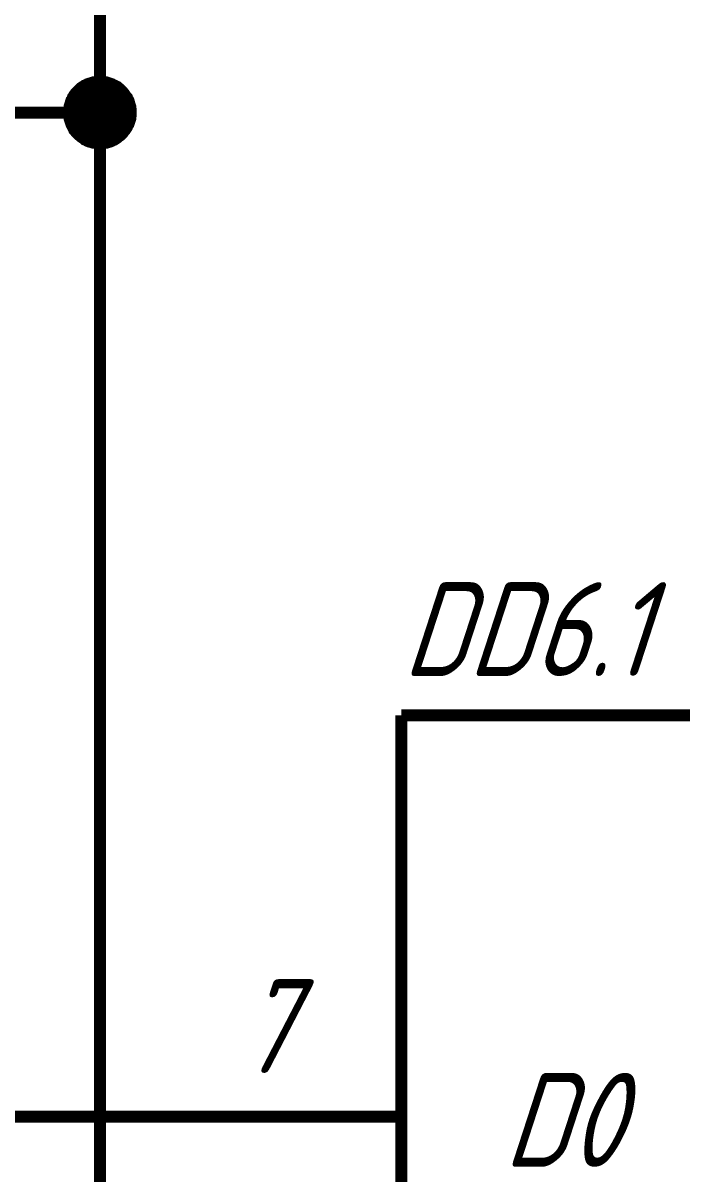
# Model space of a CAD drawing. Header units: millimetres. Extents: x 0 to 420, y 0 to 297.
# Drawn here: x 293.08 to 309.48, y 203.57 to 232.22 of the extents above; entities that cross this region are included whole.
import ezdxf

# ---------------------------------------------------------------- set-up
doc = ezdxf.new("R2010")
doc.units = ezdxf.units.MM
doc.layers.add('Sheet', color=255, linetype='Continuous')
doc.styles.add('GOST', font='', dxfattribs={"oblique": 18})
doc.styles.get('GOST').set_extended_font_data('GOST type A')

msp = doc.modelspace()

# ---------------------------------------------------------------- linework, layer by layer
at = {"layer": 'Sheet'}
for points, const_width in [([(229.996, 214.99), (229.996, 229.993), (294.993, 229.993), (294.993, 247.5)], 0.3), ([(294.229, 229.993), (294.229, 230.038), (294.229, 230.072), (294.24, 230.105), (294.24, 230.15), (294.251, 230.184), (294.263, 230.218), (294.274, 230.263), (294.285, 230.296), (294.308, 230.33), (294.319, 230.364), (294.341, 230.386), (294.353, 230.42), (294.375, 230.453), (294.397, 230.476), (294.431, 230.51), (294.454, 230.532), (294.476, 230.555), (294.51, 230.588), (294.532, 230.611), (294.566, 230.633), (294.6, 230.644), (294.622, 230.667), (294.656, 230.678), (294.689, 230.701), (294.723, 230.712), (294.768, 230.723), (294.802, 230.734), (294.835, 230.745), (294.88, 230.745), (294.914, 230.757), (294.948, 230.757), (294.993, 230.757)], 0.3), ([(294.229, 229.993), (294.229, 230.038), (294.229, 230.072), (294.24, 230.105), (294.24, 230.15), (294.251, 230.184), (294.263, 230.218), (294.274, 230.263), (294.285, 230.296), (294.308, 230.33), (294.319, 230.364), (294.341, 230.386), (294.353, 230.42), (294.375, 230.453), (294.397, 230.476), (294.431, 230.51), (294.454, 230.532), (294.476, 230.555), (294.51, 230.588), (294.532, 230.611), (294.566, 230.633), (294.6, 230.644), (294.622, 230.667), (294.656, 230.678), (294.689, 230.701), (294.723, 230.712), (294.768, 230.723), (294.802, 230.734), (294.835, 230.745), (294.88, 230.745), (294.914, 230.757), (294.948, 230.757), (294.993, 230.757)], 0.3), ([(294.229, 229.993), (294.229, 230.038), (294.229, 230.072), (294.24, 230.105), (294.24, 230.15), (294.251, 230.184), (294.263, 230.218), (294.274, 230.263), (294.285, 230.296), (294.308, 230.33), (294.319, 230.364), (294.341, 230.386), (294.353, 230.42), (294.375, 230.453), (294.397, 230.476), (294.431, 230.51), (294.454, 230.532), (294.476, 230.555), (294.51, 230.588), (294.532, 230.611), (294.566, 230.633), (294.6, 230.644), (294.622, 230.667), (294.656, 230.678), (294.689, 230.701), (294.723, 230.712), (294.768, 230.723), (294.802, 230.734), (294.835, 230.745), (294.88, 230.745), (294.914, 230.757), (294.948, 230.757), (294.993, 230.757)], 0.3), ([(294.229, 229.993), (294.229, 230.038), (294.229, 230.072), (294.24, 230.105), (294.24, 230.15), (294.251, 230.184), (294.263, 230.218), (294.274, 230.263), (294.285, 230.296), (294.308, 230.33), (294.319, 230.364), (294.341, 230.386), (294.353, 230.42), (294.375, 230.453), (294.397, 230.476), (294.431, 230.51), (294.454, 230.532), (294.476, 230.555), (294.51, 230.588), (294.532, 230.611), (294.566, 230.633), (294.6, 230.644), (294.622, 230.667), (294.656, 230.678), (294.689, 230.701), (294.723, 230.712), (294.768, 230.723), (294.802, 230.734), (294.835, 230.745), (294.88, 230.745), (294.914, 230.757), (294.948, 230.757), (294.993, 230.757)], 0.3), ([(294.229, 229.993), (294.229, 230.038), (294.229, 230.072), (294.24, 230.105), (294.24, 230.15), (294.251, 230.184), (294.263, 230.218), (294.274, 230.263), (294.285, 230.296), (294.308, 230.33), (294.319, 230.364), (294.341, 230.386), (294.353, 230.42), (294.375, 230.453), (294.397, 230.476), (294.431, 230.51), (294.454, 230.532), (294.476, 230.555), (294.51, 230.588), (294.532, 230.611), (294.566, 230.633), (294.6, 230.644), (294.622, 230.667), (294.656, 230.678), (294.689, 230.701), (294.723, 230.712), (294.768, 230.723), (294.802, 230.734), (294.835, 230.745), (294.88, 230.745), (294.914, 230.757), (294.948, 230.757), (294.993, 230.757)], 0.0991), ([(294.229, 229.993), (294.229, 230.038), (294.229, 230.072), (294.24, 230.105), (294.24, 230.15), (294.251, 230.184), (294.263, 230.218), (294.274, 230.263), (294.285, 230.296), (294.308, 230.33), (294.319, 230.364), (294.341, 230.386), (294.353, 230.42), (294.375, 230.453), (294.397, 230.476), (294.431, 230.51), (294.454, 230.532), (294.476, 230.555), (294.51, 230.588), (294.532, 230.611), (294.566, 230.633), (294.6, 230.644), (294.622, 230.667), (294.656, 230.678), (294.689, 230.701), (294.723, 230.712), (294.768, 230.723), (294.802, 230.734), (294.835, 230.745), (294.88, 230.745), (294.914, 230.757), (294.948, 230.757), (294.993, 230.757)], 0.0991), ([(294.229, 229.993), (294.229, 230.038), (294.229, 230.072), (294.24, 230.105), (294.24, 230.15), (294.251, 230.184), (294.263, 230.218), (294.274, 230.263), (294.285, 230.296), (294.308, 230.33), (294.319, 230.364), (294.341, 230.386), (294.353, 230.42), (294.375, 230.453), (294.397, 230.476), (294.431, 230.51), (294.454, 230.532), (294.476, 230.555), (294.51, 230.588), (294.532, 230.611), (294.566, 230.633), (294.6, 230.644), (294.622, 230.667), (294.656, 230.678), (294.689, 230.701), (294.723, 230.712), (294.768, 230.723), (294.802, 230.734), (294.835, 230.745), (294.88, 230.745), (294.914, 230.757), (294.948, 230.757), (294.993, 230.757)], 0.0991), ([(294.229, 229.993), (294.229, 230.038), (294.229, 230.072), (294.24, 230.105), (294.24, 230.15), (294.251, 230.184), (294.263, 230.218), (294.274, 230.263), (294.285, 230.296), (294.308, 230.33), (294.319, 230.364), (294.341, 230.386), (294.353, 230.42), (294.375, 230.453), (294.397, 230.476), (294.431, 230.51), (294.454, 230.532), (294.476, 230.555), (294.51, 230.588), (294.532, 230.611), (294.566, 230.633), (294.6, 230.644), (294.622, 230.667), (294.656, 230.678), (294.689, 230.701), (294.723, 230.712), (294.768, 230.723), (294.802, 230.734), (294.835, 230.745), (294.88, 230.745), (294.914, 230.757), (294.948, 230.757), (294.993, 230.757)], 0.0991), ([(294.993, 230.757), (294.993, 230.757)], 0.3), ([(294.993, 230.757), (295.026, 230.757), (295.071, 230.757), (295.105, 230.745), (295.15, 230.745), (295.183, 230.734), (295.217, 230.723), (295.251, 230.712), (295.284, 230.701), (295.318, 230.678), (295.352, 230.667), (295.385, 230.644), (295.419, 230.633), (295.442, 230.611), (295.475, 230.588), (295.509, 230.555), (295.531, 230.532), (295.554, 230.51), (295.576, 230.476), (295.599, 230.453), (295.621, 230.42), (295.644, 230.386), (295.666, 230.364), (295.677, 230.33), (295.7, 230.296), (295.711, 230.263), (295.722, 230.218), (295.734, 230.184), (295.745, 230.15), (295.745, 230.105), (295.756, 230.072), (295.756, 230.038), (295.756, 229.993)], 0.3), ([(294.993, 230.757), (294.993, 230.757)], 0.3), ([(294.993, 230.757), (295.026, 230.757), (295.071, 230.757), (295.105, 230.745), (295.15, 230.745), (295.183, 230.734), (295.217, 230.723), (295.251, 230.712), (295.284, 230.701), (295.318, 230.678), (295.352, 230.667), (295.385, 230.644), (295.419, 230.633), (295.442, 230.611), (295.475, 230.588), (295.509, 230.555), (295.531, 230.532), (295.554, 230.51), (295.576, 230.476), (295.599, 230.453), (295.621, 230.42), (295.644, 230.386), (295.666, 230.364), (295.677, 230.33), (295.7, 230.296), (295.711, 230.263), (295.722, 230.218), (295.734, 230.184), (295.745, 230.15), (295.745, 230.105), (295.756, 230.072), (295.756, 230.038), (295.756, 229.993)], 0.3), ([(294.993, 230.757), (294.993, 230.757)], 0.3), ([(294.993, 230.757), (295.026, 230.757), (295.071, 230.757), (295.105, 230.745), (295.15, 230.745), (295.183, 230.734), (295.217, 230.723), (295.251, 230.712), (295.284, 230.701), (295.318, 230.678), (295.352, 230.667), (295.385, 230.644), (295.419, 230.633), (295.442, 230.611), (295.475, 230.588), (295.509, 230.555), (295.531, 230.532), (295.554, 230.51), (295.576, 230.476), (295.599, 230.453), (295.621, 230.42), (295.644, 230.386), (295.666, 230.364), (295.677, 230.33), (295.7, 230.296), (295.711, 230.263), (295.722, 230.218), (295.734, 230.184), (295.745, 230.15), (295.745, 230.105), (295.756, 230.072), (295.756, 230.038), (295.756, 229.993)], 0.3), ([(294.993, 230.757), (294.993, 230.757)], 0.3), ([(294.993, 230.757), (295.026, 230.757), (295.071, 230.757), (295.105, 230.745), (295.15, 230.745), (295.183, 230.734), (295.217, 230.723), (295.251, 230.712), (295.284, 230.701), (295.318, 230.678), (295.352, 230.667), (295.385, 230.644), (295.419, 230.633), (295.442, 230.611), (295.475, 230.588), (295.509, 230.555), (295.531, 230.532), (295.554, 230.51), (295.576, 230.476), (295.599, 230.453), (295.621, 230.42), (295.644, 230.386), (295.666, 230.364), (295.677, 230.33), (295.7, 230.296), (295.711, 230.263), (295.722, 230.218), (295.734, 230.184), (295.745, 230.15), (295.745, 230.105), (295.756, 230.072), (295.756, 230.038), (295.756, 229.993)], 0.3), ([(294.993, 230.757), (294.993, 230.757)], 0.0991), ([(294.993, 230.757), (295.026, 230.757), (295.071, 230.757), (295.105, 230.745), (295.15, 230.745), (295.183, 230.734), (295.217, 230.723), (295.251, 230.712), (295.284, 230.701), (295.318, 230.678), (295.352, 230.667), (295.385, 230.644), (295.419, 230.633), (295.442, 230.611), (295.475, 230.588), (295.509, 230.555), (295.531, 230.532), (295.554, 230.51), (295.576, 230.476), (295.599, 230.453), (295.621, 230.42), (295.644, 230.386), (295.666, 230.364), (295.677, 230.33), (295.7, 230.296), (295.711, 230.263), (295.722, 230.218), (295.734, 230.184), (295.745, 230.15), (295.745, 230.105), (295.756, 230.072), (295.756, 230.038), (295.756, 229.993)], 0.0991), ([(294.993, 230.757), (294.993, 230.757)], 0.0991), ([(294.993, 230.757), (295.026, 230.757), (295.071, 230.757), (295.105, 230.745), (295.15, 230.745), (295.183, 230.734), (295.217, 230.723), (295.251, 230.712), (295.284, 230.701), (295.318, 230.678), (295.352, 230.667), (295.385, 230.644), (295.419, 230.633), (295.442, 230.611), (295.475, 230.588), (295.509, 230.555), (295.531, 230.532), (295.554, 230.51), (295.576, 230.476), (295.599, 230.453), (295.621, 230.42), (295.644, 230.386), (295.666, 230.364), (295.677, 230.33), (295.7, 230.296), (295.711, 230.263), (295.722, 230.218), (295.734, 230.184), (295.745, 230.15), (295.745, 230.105), (295.756, 230.072), (295.756, 230.038), (295.756, 229.993)], 0.0991), ([(294.993, 230.757), (294.993, 230.757)], 0.0991), ([(294.993, 230.757), (295.026, 230.757), (295.071, 230.757), (295.105, 230.745), (295.15, 230.745), (295.183, 230.734), (295.217, 230.723), (295.251, 230.712), (295.284, 230.701), (295.318, 230.678), (295.352, 230.667), (295.385, 230.644), (295.419, 230.633), (295.442, 230.611), (295.475, 230.588), (295.509, 230.555), (295.531, 230.532), (295.554, 230.51), (295.576, 230.476), (295.599, 230.453), (295.621, 230.42), (295.644, 230.386), (295.666, 230.364), (295.677, 230.33), (295.7, 230.296), (295.711, 230.263), (295.722, 230.218), (295.734, 230.184), (295.745, 230.15), (295.745, 230.105), (295.756, 230.072), (295.756, 230.038), (295.756, 229.993)], 0.0991), ([(294.993, 230.757), (294.993, 230.757)], 0.0991), ([(294.993, 230.757), (295.026, 230.757), (295.071, 230.757), (295.105, 230.745), (295.15, 230.745), (295.183, 230.734), (295.217, 230.723), (295.251, 230.712), (295.284, 230.701), (295.318, 230.678), (295.352, 230.667), (295.385, 230.644), (295.419, 230.633), (295.442, 230.611), (295.475, 230.588), (295.509, 230.555), (295.531, 230.532), (295.554, 230.51), (295.576, 230.476), (295.599, 230.453), (295.621, 230.42), (295.644, 230.386), (295.666, 230.364), (295.677, 230.33), (295.7, 230.296), (295.711, 230.263), (295.722, 230.218), (295.734, 230.184), (295.745, 230.15), (295.745, 230.105), (295.756, 230.072), (295.756, 230.038), (295.756, 229.993)], 0.0991), ([(294.993, 229.229), (294.948, 229.229), (294.914, 229.229), (294.88, 229.241), (294.835, 229.241), (294.802, 229.252), (294.768, 229.263), (294.723, 229.274), (294.689, 229.286), (294.656, 229.308), (294.622, 229.319), (294.6, 229.342), (294.566, 229.364), (294.532, 229.387), (294.51, 229.409), (294.476, 229.432), (294.454, 229.454), (294.431, 229.477), (294.397, 229.51), (294.375, 229.544), (294.353, 229.566), (294.341, 229.6), (294.319, 229.634), (294.308, 229.667), (294.285, 229.701), (294.274, 229.735), (294.263, 229.768), (294.251, 229.802), (294.24, 229.836), (294.24, 229.881), (294.229, 229.914), (294.229, 229.959), (294.229, 229.993)], 0.3), ([(294.229, 229.993), (294.229, 229.993)], 0.3), ([(294.993, 229.229), (294.948, 229.229), (294.914, 229.229), (294.88, 229.241), (294.835, 229.241), (294.802, 229.252), (294.768, 229.263), (294.723, 229.274), (294.689, 229.286), (294.656, 229.308), (294.622, 229.319), (294.6, 229.342), (294.566, 229.364), (294.532, 229.387), (294.51, 229.409), (294.476, 229.432), (294.454, 229.454), (294.431, 229.477), (294.397, 229.51), (294.375, 229.544), (294.353, 229.566), (294.341, 229.6), (294.319, 229.634), (294.308, 229.667), (294.285, 229.701), (294.274, 229.735), (294.263, 229.768), (294.251, 229.802), (294.24, 229.836), (294.24, 229.881), (294.229, 229.914), (294.229, 229.959), (294.229, 229.993)], 0.3), ([(294.229, 229.993), (294.229, 229.993)], 0.3), ([(294.993, 229.229), (294.948, 229.229), (294.914, 229.229), (294.88, 229.241), (294.835, 229.241), (294.802, 229.252), (294.768, 229.263), (294.723, 229.274), (294.689, 229.286), (294.656, 229.308), (294.622, 229.319), (294.6, 229.342), (294.566, 229.364), (294.532, 229.387), (294.51, 229.409), (294.476, 229.432), (294.454, 229.454), (294.431, 229.477), (294.397, 229.51), (294.375, 229.544), (294.353, 229.566), (294.341, 229.6), (294.319, 229.634), (294.308, 229.667), (294.285, 229.701), (294.274, 229.735), (294.263, 229.768), (294.251, 229.802), (294.24, 229.836), (294.24, 229.881), (294.229, 229.914), (294.229, 229.959), (294.229, 229.993)], 0.3), ([(294.229, 229.993), (294.229, 229.993)], 0.3), ([(294.993, 229.229), (294.948, 229.229), (294.914, 229.229), (294.88, 229.241), (294.835, 229.241), (294.802, 229.252), (294.768, 229.263), (294.723, 229.274), (294.689, 229.286), (294.656, 229.308), (294.622, 229.319), (294.6, 229.342), (294.566, 229.364), (294.532, 229.387), (294.51, 229.409), (294.476, 229.432), (294.454, 229.454), (294.431, 229.477), (294.397, 229.51), (294.375, 229.544), (294.353, 229.566), (294.341, 229.6), (294.319, 229.634), (294.308, 229.667), (294.285, 229.701), (294.274, 229.735), (294.263, 229.768), (294.251, 229.802), (294.24, 229.836), (294.24, 229.881), (294.229, 229.914), (294.229, 229.959), (294.229, 229.993)], 0.3), ([(294.229, 229.993), (294.229, 229.993)], 0.3), ([(295.756, 229.993), (295.756, 229.959), (295.756, 229.914), (295.745, 229.881), (295.745, 229.836), (295.734, 229.802), (295.722, 229.768), (295.711, 229.735), (295.7, 229.701), (295.677, 229.667), (295.666, 229.634), (295.644, 229.6), (295.621, 229.566), (295.599, 229.544), (295.576, 229.51), (295.554, 229.477), (295.531, 229.454), (295.509, 229.432), (295.475, 229.409), (295.442, 229.387), (295.419, 229.364), (295.385, 229.342), (295.352, 229.319), (295.318, 229.308), (295.284, 229.286), (295.251, 229.274), (295.217, 229.263), (295.183, 229.252), (295.15, 229.241), (295.105, 229.241), (295.071, 229.229), (295.026, 229.229), (294.993, 229.229)], 0.3), ([(297.485, 184.996), (294.993, 184.996), (294.993, 229.993)], 0.3), ([(295.756, 229.993), (295.756, 229.959), (295.756, 229.914), (295.745, 229.881), (295.745, 229.836), (295.734, 229.802), (295.722, 229.768), (295.711, 229.735), (295.7, 229.701), (295.677, 229.667), (295.666, 229.634), (295.644, 229.6), (295.621, 229.566), (295.599, 229.544), (295.576, 229.51), (295.554, 229.477), (295.531, 229.454), (295.509, 229.432), (295.475, 229.409), (295.442, 229.387), (295.419, 229.364), (295.385, 229.342), (295.352, 229.319), (295.318, 229.308), (295.284, 229.286), (295.251, 229.274), (295.217, 229.263), (295.183, 229.252), (295.15, 229.241), (295.105, 229.241), (295.071, 229.229), (295.026, 229.229), (294.993, 229.229)], 0.3), ([(295.756, 229.993), (295.756, 229.959), (295.756, 229.914), (295.745, 229.881), (295.745, 229.836), (295.734, 229.802), (295.722, 229.768), (295.711, 229.735), (295.7, 229.701), (295.677, 229.667), (295.666, 229.634), (295.644, 229.6), (295.621, 229.566), (295.599, 229.544), (295.576, 229.51), (295.554, 229.477), (295.531, 229.454), (295.509, 229.432), (295.475, 229.409), (295.442, 229.387), (295.419, 229.364), (295.385, 229.342), (295.352, 229.319), (295.318, 229.308), (295.284, 229.286), (295.251, 229.274), (295.217, 229.263), (295.183, 229.252), (295.15, 229.241), (295.105, 229.241), (295.071, 229.229), (295.026, 229.229), (294.993, 229.229)], 0.3), ([(295.756, 229.993), (295.756, 229.959), (295.756, 229.914), (295.745, 229.881), (295.745, 229.836), (295.734, 229.802), (295.722, 229.768), (295.711, 229.735), (295.7, 229.701), (295.677, 229.667), (295.666, 229.634), (295.644, 229.6), (295.621, 229.566), (295.599, 229.544), (295.576, 229.51), (295.554, 229.477), (295.531, 229.454), (295.509, 229.432), (295.475, 229.409), (295.442, 229.387), (295.419, 229.364), (295.385, 229.342), (295.352, 229.319), (295.318, 229.308), (295.284, 229.286), (295.251, 229.274), (295.217, 229.263), (295.183, 229.252), (295.15, 229.241), (295.105, 229.241), (295.071, 229.229), (295.026, 229.229), (294.993, 229.229)], 0.3), ([(295.756, 229.993), (295.756, 229.993), (295.756, 229.993), (295.756, 229.993), (295.756, 229.993), (295.756, 229.993), (295.756, 229.993), (295.756, 229.993), (295.756, 229.993), (295.756, 229.993), (295.756, 229.993), (295.756, 229.993), (295.756, 229.993), (295.756, 229.993), (295.756, 229.993), (295.756, 229.993), (295.756, 229.993), (295.756, 229.993), (295.756, 229.993), (295.756, 229.993), (295.756, 229.993), (295.756, 229.993), (295.756, 229.993), (295.756, 229.993), (295.756, 229.993), (295.756, 229.993), (295.756, 229.993), (295.756, 229.993), (295.756, 229.993), (295.756, 229.993), (295.756, 229.993), (295.756, 229.993), (295.756, 229.993)], 0.3), ([(295.756, 229.993), (295.756, 229.993)], 0.3), ([(295.756, 229.993), (295.756, 229.993), (295.756, 229.993), (295.756, 229.993), (295.756, 229.993), (295.756, 229.993), (295.756, 229.993), (295.756, 229.993), (295.756, 229.993), (295.756, 229.993), (295.756, 229.993), (295.756, 229.993), (295.756, 229.993), (295.756, 229.993), (295.756, 229.993), (295.756, 229.993), (295.756, 229.993), (295.756, 229.993), (295.756, 229.993), (295.756, 229.993), (295.756, 229.993), (295.756, 229.993), (295.756, 229.993), (295.756, 229.993), (295.756, 229.993), (295.756, 229.993), (295.756, 229.993), (295.756, 229.993), (295.756, 229.993), (295.756, 229.993), (295.756, 229.993), (295.756, 229.993), (295.756, 229.993)], 0.3), ([(295.756, 229.993), (295.756, 229.993)], 0.3), ([(295.756, 229.993), (295.756, 229.993), (295.756, 229.993), (295.756, 229.993), (295.756, 229.993), (295.756, 229.993), (295.756, 229.993), (295.756, 229.993), (295.756, 229.993), (295.756, 229.993), (295.756, 229.993), (295.756, 229.993), (295.756, 229.993), (295.756, 229.993), (295.756, 229.993), (295.756, 229.993), (295.756, 229.993), (295.756, 229.993), (295.756, 229.993), (295.756, 229.993), (295.756, 229.993), (295.756, 229.993), (295.756, 229.993), (295.756, 229.993), (295.756, 229.993), (295.756, 229.993), (295.756, 229.993), (295.756, 229.993), (295.756, 229.993), (295.756, 229.993), (295.756, 229.993), (295.756, 229.993), (295.756, 229.993)], 0.3), ([(295.756, 229.993), (295.756, 229.993)], 0.3), ([(295.756, 229.993), (295.756, 229.993), (295.756, 229.993), (295.756, 229.993), (295.756, 229.993), (295.756, 229.993), (295.756, 229.993), (295.756, 229.993), (295.756, 229.993), (295.756, 229.993), (295.756, 229.993), (295.756, 229.993), (295.756, 229.993), (295.756, 229.993), (295.756, 229.993), (295.756, 229.993), (295.756, 229.993), (295.756, 229.993), (295.756, 229.993), (295.756, 229.993), (295.756, 229.993), (295.756, 229.993), (295.756, 229.993), (295.756, 229.993), (295.756, 229.993), (295.756, 229.993), (295.756, 229.993), (295.756, 229.993), (295.756, 229.993), (295.756, 229.993), (295.756, 229.993), (295.756, 229.993), (295.756, 229.993)], 0.3), ([(295.756, 229.993), (295.756, 229.993)], 0.3), ([(294.993, 229.229), (294.948, 229.229), (294.914, 229.229), (294.88, 229.241), (294.835, 229.241), (294.802, 229.252), (294.768, 229.263), (294.723, 229.274), (294.689, 229.286), (294.656, 229.308), (294.622, 229.319), (294.6, 229.342), (294.566, 229.364), (294.532, 229.387), (294.51, 229.409), (294.476, 229.432), (294.454, 229.454), (294.431, 229.477), (294.397, 229.51), (294.375, 229.544), (294.353, 229.566), (294.341, 229.6), (294.319, 229.634), (294.308, 229.667), (294.285, 229.701), (294.274, 229.735), (294.263, 229.768), (294.251, 229.802), (294.24, 229.836), (294.24, 229.881), (294.229, 229.914), (294.229, 229.959), (294.229, 229.993)], 0.0991), ([(294.229, 229.993), (294.229, 229.993)], 0.0991), ([(294.993, 229.229), (294.948, 229.229), (294.914, 229.229), (294.88, 229.241), (294.835, 229.241), (294.802, 229.252), (294.768, 229.263), (294.723, 229.274), (294.689, 229.286), (294.656, 229.308), (294.622, 229.319), (294.6, 229.342), (294.566, 229.364), (294.532, 229.387), (294.51, 229.409), (294.476, 229.432), (294.454, 229.454), (294.431, 229.477), (294.397, 229.51), (294.375, 229.544), (294.353, 229.566), (294.341, 229.6), (294.319, 229.634), (294.308, 229.667), (294.285, 229.701), (294.274, 229.735), (294.263, 229.768), (294.251, 229.802), (294.24, 229.836), (294.24, 229.881), (294.229, 229.914), (294.229, 229.959), (294.229, 229.993)], 0.0991), ([(294.229, 229.993), (294.229, 229.993)], 0.0991), ([(294.993, 229.229), (294.948, 229.229), (294.914, 229.229), (294.88, 229.241), (294.835, 229.241), (294.802, 229.252), (294.768, 229.263), (294.723, 229.274), (294.689, 229.286), (294.656, 229.308), (294.622, 229.319), (294.6, 229.342), (294.566, 229.364), (294.532, 229.387), (294.51, 229.409), (294.476, 229.432), (294.454, 229.454), (294.431, 229.477), (294.397, 229.51), (294.375, 229.544), (294.353, 229.566), (294.341, 229.6), (294.319, 229.634), (294.308, 229.667), (294.285, 229.701), (294.274, 229.735), (294.263, 229.768), (294.251, 229.802), (294.24, 229.836), (294.24, 229.881), (294.229, 229.914), (294.229, 229.959), (294.229, 229.993)], 0.0991), ([(294.229, 229.993), (294.229, 229.993)], 0.0991), ([(294.993, 229.229), (294.948, 229.229), (294.914, 229.229), (294.88, 229.241), (294.835, 229.241), (294.802, 229.252), (294.768, 229.263), (294.723, 229.274), (294.689, 229.286), (294.656, 229.308), (294.622, 229.319), (294.6, 229.342), (294.566, 229.364), (294.532, 229.387), (294.51, 229.409), (294.476, 229.432), (294.454, 229.454), (294.431, 229.477), (294.397, 229.51), (294.375, 229.544), (294.353, 229.566), (294.341, 229.6), (294.319, 229.634), (294.308, 229.667), (294.285, 229.701), (294.274, 229.735), (294.263, 229.768), (294.251, 229.802), (294.24, 229.836), (294.24, 229.881), (294.229, 229.914), (294.229, 229.959), (294.229, 229.993)], 0.0991), ([(294.229, 229.993), (294.229, 229.993)], 0.0991), ([(295.756, 229.993), (295.756, 229.959), (295.756, 229.914), (295.745, 229.881), (295.745, 229.836), (295.734, 229.802), (295.722, 229.768), (295.711, 229.735), (295.7, 229.701), (295.677, 229.667), (295.666, 229.634), (295.644, 229.6), (295.621, 229.566), (295.599, 229.544), (295.576, 229.51), (295.554, 229.477), (295.531, 229.454), (295.509, 229.432), (295.475, 229.409), (295.442, 229.387), (295.419, 229.364), (295.385, 229.342), (295.352, 229.319), (295.318, 229.308), (295.284, 229.286), (295.251, 229.274), (295.217, 229.263), (295.183, 229.252), (295.15, 229.241), (295.105, 229.241), (295.071, 229.229), (295.026, 229.229), (294.993, 229.229)], 0.0991), ([(295.756, 229.993), (295.756, 229.959), (295.756, 229.914), (295.745, 229.881), (295.745, 229.836), (295.734, 229.802), (295.722, 229.768), (295.711, 229.735), (295.7, 229.701), (295.677, 229.667), (295.666, 229.634), (295.644, 229.6), (295.621, 229.566), (295.599, 229.544), (295.576, 229.51), (295.554, 229.477), (295.531, 229.454), (295.509, 229.432), (295.475, 229.409), (295.442, 229.387), (295.419, 229.364), (295.385, 229.342), (295.352, 229.319), (295.318, 229.308), (295.284, 229.286), (295.251, 229.274), (295.217, 229.263), (295.183, 229.252), (295.15, 229.241), (295.105, 229.241), (295.071, 229.229), (295.026, 229.229), (294.993, 229.229)], 0.0991), ([(295.756, 229.993), (295.756, 229.959), (295.756, 229.914), (295.745, 229.881), (295.745, 229.836), (295.734, 229.802), (295.722, 229.768), (295.711, 229.735), (295.7, 229.701), (295.677, 229.667), (295.666, 229.634), (295.644, 229.6), (295.621, 229.566), (295.599, 229.544), (295.576, 229.51), (295.554, 229.477), (295.531, 229.454), (295.509, 229.432), (295.475, 229.409), (295.442, 229.387), (295.419, 229.364), (295.385, 229.342), (295.352, 229.319), (295.318, 229.308), (295.284, 229.286), (295.251, 229.274), (295.217, 229.263), (295.183, 229.252), (295.15, 229.241), (295.105, 229.241), (295.071, 229.229), (295.026, 229.229), (294.993, 229.229)], 0.0991), ([(295.756, 229.993), (295.756, 229.959), (295.756, 229.914), (295.745, 229.881), (295.745, 229.836), (295.734, 229.802), (295.722, 229.768), (295.711, 229.735), (295.7, 229.701), (295.677, 229.667), (295.666, 229.634), (295.644, 229.6), (295.621, 229.566), (295.599, 229.544), (295.576, 229.51), (295.554, 229.477), (295.531, 229.454), (295.509, 229.432), (295.475, 229.409), (295.442, 229.387), (295.419, 229.364), (295.385, 229.342), (295.352, 229.319), (295.318, 229.308), (295.284, 229.286), (295.251, 229.274), (295.217, 229.263), (295.183, 229.252), (295.15, 229.241), (295.105, 229.241), (295.071, 229.229), (295.026, 229.229), (294.993, 229.229)], 0.0991), ([(295.756, 229.993), (295.756, 229.993), (295.756, 229.993), (295.756, 229.993), (295.756, 229.993), (295.756, 229.993), (295.756, 229.993), (295.756, 229.993), (295.756, 229.993), (295.756, 229.993), (295.756, 229.993), (295.756, 229.993), (295.756, 229.993), (295.756, 229.993), (295.756, 229.993), (295.756, 229.993), (295.756, 229.993), (295.756, 229.993), (295.756, 229.993), (295.756, 229.993), (295.756, 229.993), (295.756, 229.993), (295.756, 229.993), (295.756, 229.993), (295.756, 229.993), (295.756, 229.993), (295.756, 229.993), (295.756, 229.993), (295.756, 229.993), (295.756, 229.993), (295.756, 229.993), (295.756, 229.993), (295.756, 229.993)], 0.0991), ([(295.756, 229.993), (295.756, 229.993)], 0.0991), ([(295.756, 229.993), (295.756, 229.993), (295.756, 229.993), (295.756, 229.993), (295.756, 229.993), (295.756, 229.993), (295.756, 229.993), (295.756, 229.993), (295.756, 229.993), (295.756, 229.993), (295.756, 229.993), (295.756, 229.993), (295.756, 229.993), (295.756, 229.993), (295.756, 229.993), (295.756, 229.993), (295.756, 229.993), (295.756, 229.993), (295.756, 229.993), (295.756, 229.993), (295.756, 229.993), (295.756, 229.993), (295.756, 229.993), (295.756, 229.993), (295.756, 229.993), (295.756, 229.993), (295.756, 229.993), (295.756, 229.993), (295.756, 229.993), (295.756, 229.993), (295.756, 229.993), (295.756, 229.993), (295.756, 229.993)], 0.0991), ([(295.756, 229.993), (295.756, 229.993)], 0.0991), ([(295.756, 229.993), (295.756, 229.993), (295.756, 229.993), (295.756, 229.993), (295.756, 229.993), (295.756, 229.993), (295.756, 229.993), (295.756, 229.993), (295.756, 229.993), (295.756, 229.993), (295.756, 229.993), (295.756, 229.993), (295.756, 229.993), (295.756, 229.993), (295.756, 229.993), (295.756, 229.993), (295.756, 229.993), (295.756, 229.993), (295.756, 229.993), (295.756, 229.993), (295.756, 229.993), (295.756, 229.993), (295.756, 229.993), (295.756, 229.993), (295.756, 229.993), (295.756, 229.993), (295.756, 229.993), (295.756, 229.993), (295.756, 229.993), (295.756, 229.993), (295.756, 229.993), (295.756, 229.993), (295.756, 229.993)], 0.0991), ([(295.756, 229.993), (295.756, 229.993)], 0.0991), ([(295.756, 229.993), (295.756, 229.993), (295.756, 229.993), (295.756, 229.993), (295.756, 229.993), (295.756, 229.993), (295.756, 229.993), (295.756, 229.993), (295.756, 229.993), (295.756, 229.993), (295.756, 229.993), (295.756, 229.993), (295.756, 229.993), (295.756, 229.993), (295.756, 229.993), (295.756, 229.993), (295.756, 229.993), (295.756, 229.993), (295.756, 229.993), (295.756, 229.993), (295.756, 229.993), (295.756, 229.993), (295.756, 229.993), (295.756, 229.993), (295.756, 229.993), (295.756, 229.993), (295.756, 229.993), (295.756, 229.993), (295.756, 229.993), (295.756, 229.993), (295.756, 229.993), (295.756, 229.993), (295.756, 229.993)], 0.0991), ([(295.756, 229.993), (295.756, 229.993)], 0.0991), ([(302.493, 174.991), (302.493, 214.99)], 0.3), ([(302.493, 214.99), (324.487, 214.99)], 0.3), ([(287.493, 204.996), (289.996, 204.996), (297.485, 204.996), (297.485, 204.996)], 0.3), ([(302.493, 204.996), (297.485, 204.996)], 0.3)]:
    msp.add_lwpolyline(points, dxfattribs=dict(at, const_width=const_width))
at = {"layer": 'Sheet', "const_width": 0.762}
msp.add_lwpolyline([(294.619, 230, 1), (295.381, 230, 1)], format="xyb", close=True, dxfattribs=at)

# ---------------------------------------------------------------- texts
at = {"layer": 'Sheet', "style": 'GOST', "oblique": 18}
for s, height, p in [('DD6.1', 2.3358, (302.515, 215.967)), ('7', 2.336, (298.438, 206.085)), ('D0', 2.3358, (305.03, 203.75))]:
    msp.add_text(s, height=height, dxfattribs=at).set_placement(p)

doc.saveas('drawing.dxf')
